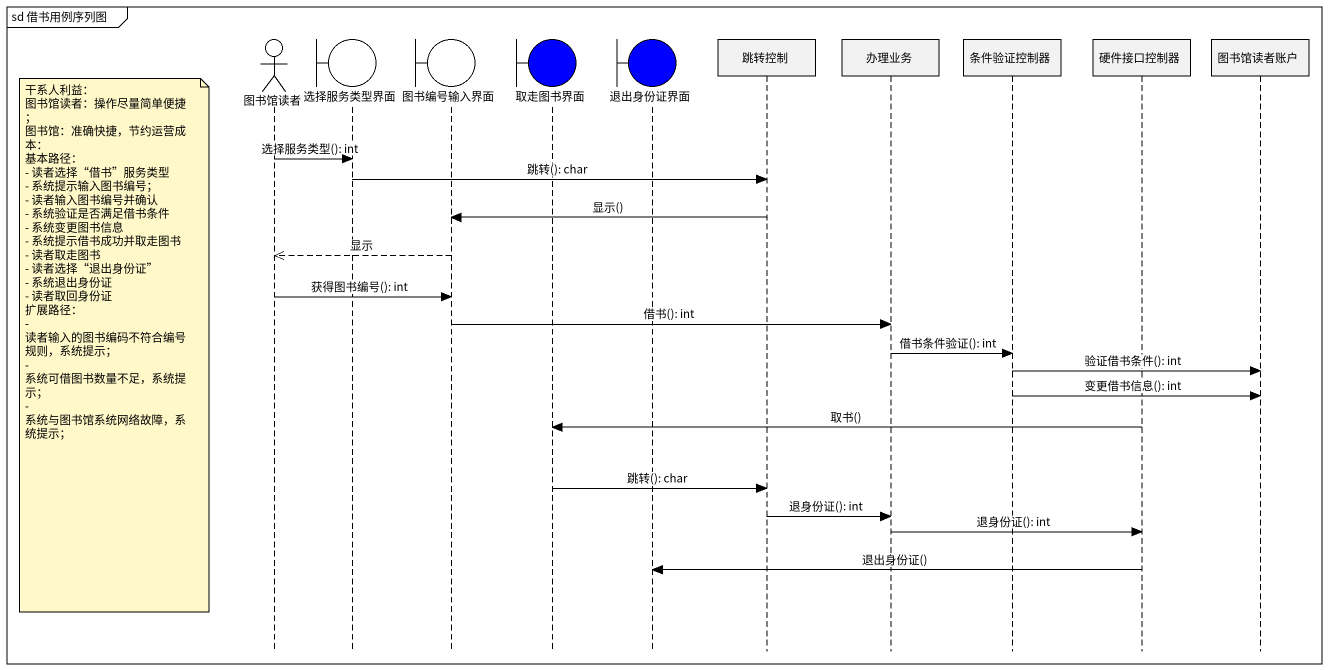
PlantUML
@startuml
mainframe sd 借书用例序列图
hide footbox
actor 图书馆读者
boundary 选择服务类型界面
boundary 图书编号输入界面
boundary 取走图书界面 #0000FF
boundary 退出身份证界面 #0000FF
participant 跳转控制
participant 办理业务
participant 条件验证控制器
participant 硬件接口控制器
participant 图书馆读者账户

图书馆读者 -> 选择服务类型界面 : 选择服务类型(): int
选择服务类型界面 -> 跳转控制 : 跳转(): char
跳转控制 -> 图书编号输入界面 : 显示()
图书编号输入界面 -->> 图书馆读者 : 显示
图书馆读者 -> 图书编号输入界面 : 获得图书编号(): int
图书编号输入界面 -> 办理业务 : 借书(): int
note left of 图书馆读者
  干系人利益：
  图书馆读者：操作尽量简单便捷；
  图书馆：准确快捷，节约运营成本：
  基本路径：
  - 读者选择“借书”服务类型
  - 系统提示输入图书编号；
  - 读者输入图书编号并确认
  - 系统验证是否满足借书条件
  - 系统变更图书信息
  - 系统提示借书成功并取走图书
  - 读者取走图书
  - 读者选择“退出身份证”
  - 系统退出身份证
  - 读者取回身份证
  扩展路径：
  - 读者输入的图书编码不符合编号规则，系统提示；
  - 系统可借图书数量不足，系统提示；
  - 系统与图书馆系统网络故障，系统提示；
end note
办理业务 -> 条件验证控制器 : 借书条件验证(): int
条件验证控制器 -> 图书馆读者账户 : 验证借书条件(): int
条件验证控制器 -> 图书馆读者账户 : 变更借书信息(): int
硬件接口控制器 -> 取走图书界面 : 取书()
取走图书界面 -> 跳转控制 : 跳转(): char
跳转控制 -> 办理业务 : 退身份证(): int
办理业务 -> 硬件接口控制器 : 退身份证(): int
硬件接口控制器 -> 退出身份证界面 : 退出身份证()
@enduml
